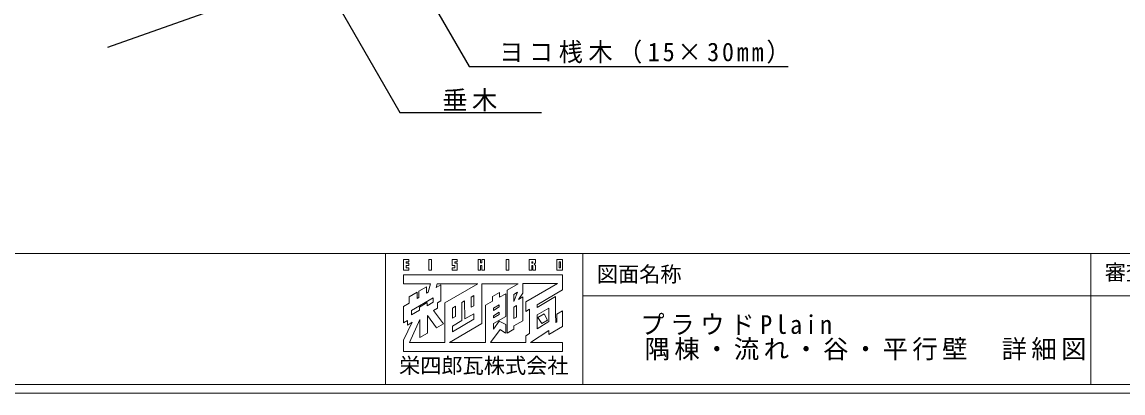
# Model space of a CAD drawing. Units: millimetres, scale not verified. Extents: x -941 to 1052, y -1622 to 1214.
# Drawn here: x 66 to 716, y -1622 to -1403 of the extents above; entities that cross this region are included whole.
import ezdxf
from ezdxf.enums import TextEntityAlignment as Align

# ---------------------------------------------------------------- set-up
doc = ezdxf.new("R2010")
doc.units = ezdxf.units.MM
doc.header["$LTSCALE"] = 5
for name, color, linetype in [('3-A', 7, 'Continuous'), ('3-C', 7, 'Continuous'), ('3-D', 7, 'Continuous')]:
    doc.layers.add(name, color=color, linetype=linetype)
doc.layers.add('4-0', color=3, linetype='Continuous', lineweight=18)
doc.styles.add('ＭＳ ゴシック', font='')
doc.styles.get('ＭＳ ゴシック').set_extended_font_data('MS Gothic')

msp = doc.modelspace()

# ---------------------------------------------------------------- linework, layer by layer
at = {"layer": '3-A'}
for p, q in [((244.326, -1280.87), (330.162, -1429.544)), ((228.987, -1352.191), (289.318, -1456.688)), ((330.162, -1429.544), (518.358, -1429.544)), ((289.318, -1456.688), (372.914, -1456.688))]:
    msp.add_line(p, q, dxfattribs=at)
at = {"layer": '3-D', "color": 4}
msp.add_line((116.989, -1418.063), (565.091, -1259.694), dxfattribs=at)
at = {"layer": '4-0', "color": 4}
for p, q in [((-932.883, -1540.106), (1047.117, -1540.106)), ((280.774, -1617.466), (280.774, -1540.106)), ((397.339, -1540.106), (397.339, -1617.466)), ((697.116, -1540.106), (697.116, -1617.466)), ((397.339, -1565.116), (1047.117, -1565.116))]:
    msp.add_line(p, q, dxfattribs=at)
at = {"layer": '4-0', "color": 7}
for p, q in [((367.834, -1545.806), (367.106, -1545.806)), ((367.834, -1545.013), (367.834, -1545.806)), ((384.106, -1545.013), (384.106, -1548.585)), ((384.106, -1548.585), (383.311, -1548.585)), ((307.376, -1557.911), (306.058, -1562.894)), ((337.737, -1581.459), (337.737, -1557.911)), ((361.88, -1563.401), (361.88, -1557.845)), ((299.571, -1562.983), (294.874, -1565.584)), ((299.571, -1566.685), (299.571, -1562.983)), ((305.061, -1563.438), (305.061, -1559.697)), ((306.058, -1562.894), (305.061, -1563.438)), ((348.188, -1563.117), (344.021, -1565.518)), ((348.188, -1565.82), (348.188, -1563.117)), ((351.76, -1563.798), (348.188, -1565.82)), ((358.659, -1562.981), (356.523, -1568.372)), ((356.523, -1564.247), (358.659, -1562.981)), ((356.523, -1568.372), (356.523, -1564.247)), ((359.381, -1567.15), (361.88, -1563.401)), ((300.564, -1566.047), (299.571, -1566.685)), ((305.458, -1569.051), (300.96, -1571.709)), ((300.96, -1571.709), (300.96, -1573.537)), ((308.964, -1568.759), (305.458, -1570.89)), ((305.458, -1570.89), (305.458, -1569.051)), ((327.485, -1568.098), (327.617, -1578.615)), ((331.387, -1571.742), (331.387, -1565.782)), ((332.975, -1570.876), (331.387, -1571.742)), ((347.924, -1571.603), (344.484, -1573.709)), ((356.588, -1578.486), (356.588, -1571.802)), ((361.88, -1565.651), (359.381, -1567.15)), ((363.6, -1568.693), (363.6, -1574.249)), ((300.96, -1573.537), (296.131, -1576.377)), ((296.131, -1576.377), (296.131, -1573.72)), ((320.274, -1578.294), (320.274, -1572.265)), ((322.127, -1577.226), (320.274, -1578.294)), ((344.484, -1573.709), (344.484, -1572.397)), ((347.924, -1576.035), (344.484, -1578.099)), ((344.484, -1578.099), (344.484, -1576.829)), ((358.176, -1577.651), (356.588, -1578.486)), ((377.16, -1572.349), (377.16, -1580.269)), ((296.66, -1580.599), (291.501, -1591.182)), ((294.279, -1582.253), (296.66, -1580.599)), ((318.549, -1592.571), (337.737, -1581.459)), ((332.975, -1578.747), (320.274, -1586.261)), ((320.274, -1582.98), (325.897, -1579.607)), ((320.274, -1586.261), (320.274, -1582.98)), ((342.809, -1592.571), (348.519, -1585.031)), ((347.96, -1579.955), (344.484, -1584.743)), ((344.484, -1584.743), (344.484, -1581.459)), ((351.76, -1581.922), (347.96, -1579.955)), ((348.519, -1585.031), (351.693, -1587.082)), ((351.76, -1587.082), (351.76, -1581.922)), ((377.16, -1580.269), (370.351, -1584.505)), ((372.993, -1581.327), (376.499, -1579.342)), ((301.159, -1589.727), (305.656, -1587.082)), ((339.788, -1592.571), (318.549, -1592.571)), ((363.666, -1592.571), (342.809, -1592.571)), ((385.363, -1592.571), (366.362, -1592.571)), ((-937.883, -1622.466), (1052.117, -1622.466))]:
    msp.add_line(p, q, dxfattribs=at)
at = {"layer": '4-0', "color": 2}
msp.add_line((-932.883, -1617.466), (1047.117, -1617.466), dxfattribs=at)
at = {"layer": '4-0', "color": 7}
for points in [[(291.501, -1543.558), (291.501, -1549.974), (294.544, -1549.974), (294.544, -1548.585), (292.956, -1548.585), (292.956, -1547.063), (294.544, -1547.063), (294.544, -1545.674), (292.956, -1545.674), (292.956, -1545.013), (294.544, -1545.013), (294.544, -1543.558)], [(306.384, -1543.558), (306.384, -1549.974), (307.905, -1549.974), (307.905, -1543.558)], [(320.142, -1543.558), (320.142, -1547.063), (321.663, -1547.063), (321.663, -1548.585), (320.142, -1548.585), (320.142, -1549.974), (323.119, -1549.974), (323.119, -1545.674), (321.663, -1545.674), (321.663, -1545.013), (323.119, -1545.013), (323.119, -1543.558)], [(335.488, -1543.558), (335.488, -1549.974), (336.943, -1549.974), (336.943, -1547.063), (337.737, -1547.063), (337.737, -1549.974), (339.192, -1549.974), (339.192, -1543.558), (337.737, -1543.558), (337.737, -1545.608), (336.943, -1545.608), (336.943, -1543.558)], [(352.025, -1543.558), (352.025, -1549.974), (353.546, -1549.974), (353.546, -1543.558)], [(365.585, -1543.558), (365.585, -1549.974), (367.106, -1549.974), (367.106, -1547.063), (367.834, -1547.063), (367.834, -1549.974), (369.288, -1549.974), (369.288, -1547.063), (368.561, -1546.336), (369.288, -1545.608), (369.288, -1543.558)], [(381.856, -1543.558), (381.856, -1549.974), (385.363, -1549.974), (385.363, -1543.558)]]:
    msp.add_lwpolyline(points, close=True, dxfattribs=at)
for points in [[(367.106, -1545.806), (367.106, -1545.013), (367.834, -1545.013)], [(383.311, -1548.585), (383.311, -1545.013), (384.106, -1545.013)], [(291.501, -1552.553), (291.501, -1557.911), (307.376, -1557.911)], [(370.413, -1570.347), (385.363, -1561.549), (385.363, -1552.553), (291.501, -1552.553)], [(313.462, -1568.031), (313.462, -1558.489), (310.72, -1560.042), (311.312, -1557.911), (335.289, -1557.911)], [(335.289, -1557.911), (315.843, -1569.289), (315.843, -1592.571)], [(337.737, -1557.911), (359.125, -1557.911), (352.62, -1561.748)], [(361.88, -1557.845), (382.243, -1557.845), (363.6, -1568.693)], [(294.874, -1565.584), (294.874, -1569.42), (291.501, -1571.405), (291.501, -1580.996)], [(305.061, -1559.697), (300.564, -1562.277), (300.564, -1566.047)], [(331.387, -1565.782), (332.975, -1564.816), (332.975, -1570.876)], [(344.021, -1565.518), (344.021, -1568.23), (339.788, -1570.611), (339.788, -1592.571)], [(344.484, -1581.459), (351.76, -1577.226), (351.76, -1563.798)], [(352.62, -1561.748), (352.62, -1587.082), (356.588, -1584.766), (356.588, -1582.848), (361.88, -1579.872), (361.88, -1565.651)], [(381.063, -1565.452), (370.413, -1571.949), (370.413, -1570.347)], [(377.226, -1587.809), (385.363, -1583.113), (385.363, -1573.852), (381.988, -1575.837), (381.988, -1580.334), (381.79, -1580.533), (381.261, -1580.798), (381.129, -1575.572), (381.063, -1565.452)], [(296.131, -1573.72), (308.964, -1566.273), (308.964, -1568.759)], [(309.228, -1573.654), (311.543, -1572.265), (311.543, -1569.222), (313.462, -1568.031)], [(320.274, -1572.265), (322.127, -1571.125), (322.127, -1577.226)], [(325.897, -1579.607), (325.897, -1569.005), (327.485, -1568.098)], [(344.484, -1572.397), (347.924, -1570.306), (347.924, -1571.603)], [(356.588, -1571.802), (358.176, -1570.836), (358.176, -1577.651)], [(305.656, -1587.082), (305.656, -1576.595), (310.926, -1584.036), (314.957, -1581.661), (309.228, -1573.654)], [(327.617, -1578.615), (327.617, -1578.681), (332.909, -1575.638), (332.975, -1575.704), (332.975, -1578.747)], [(344.484, -1576.829), (347.924, -1574.738), (347.924, -1576.035)], [(363.6, -1574.249), (365.717, -1573.02), (365.717, -1587.346)], [(370.351, -1584.505), (370.414, -1576.215), (377.16, -1572.349)], [(376.499, -1579.342), (374.397, -1575.682), (370.731, -1577.801), (372.993, -1581.327)], [(291.501, -1580.996), (293.883, -1579.635), (293.883, -1582.451), (294.279, -1582.253)], [(315.843, -1592.571), (295.001, -1592.571), (301.159, -1579.094), (301.159, -1589.727)], [(291.501, -1591.182), (291.501, -1597.863), (385.363, -1597.863), (385.363, -1592.571)], [(365.717, -1587.346), (363.666, -1588.603), (363.666, -1592.571)], [(366.362, -1592.571), (377.226, -1585.607), (377.226, -1587.809)]]:
    msp.add_lwpolyline(points, dxfattribs=at)

# ---------------------------------------------------------------- texts
at = {"layer": '3-C', "color": 2, "char_height": 11, "attachment_point": 7, "style": 'ＭＳ ゴシック'}
for s, insert in [('\\T1.23;\\W0.95;ヨコ桟木（15×30mm）', (347.974, -1427.888)), ('\\T1.17;垂木', (314.303, -1456.101))]:
    msp.add_mtext(s, dxfattribs=dict(at, insert=insert))
at = {"layer": '4-0', "color": 2, "style": 'ＭＳ ゴシック'}
for s, p in [('審査', (705.206, -1558.492)), ('図面名称', (405.535, -1559.598)), ('栄四郎瓦株式会社', (288.821, -1613.574))]:
    msp.add_text(s, height=9.164, dxfattribs=at).set_placement(p, align=Align.BOTTOM_LEFT)
at = {"layer": '4-0', "color": 2, "char_height": 11, "attachment_point": 7, "style": 'ＭＳ ゴシック'}
for s, insert in [('\\T1.24;\\W0.95;プラウドPlain', (431.232, -1588.156)), ('\\T1.17;隅棟・流れ・谷・平行壁\u3000詳細図', (433.706, -1603.204))]:
    msp.add_mtext(s, dxfattribs=dict(at, insert=insert))

doc.saveas('drawing.dxf')
